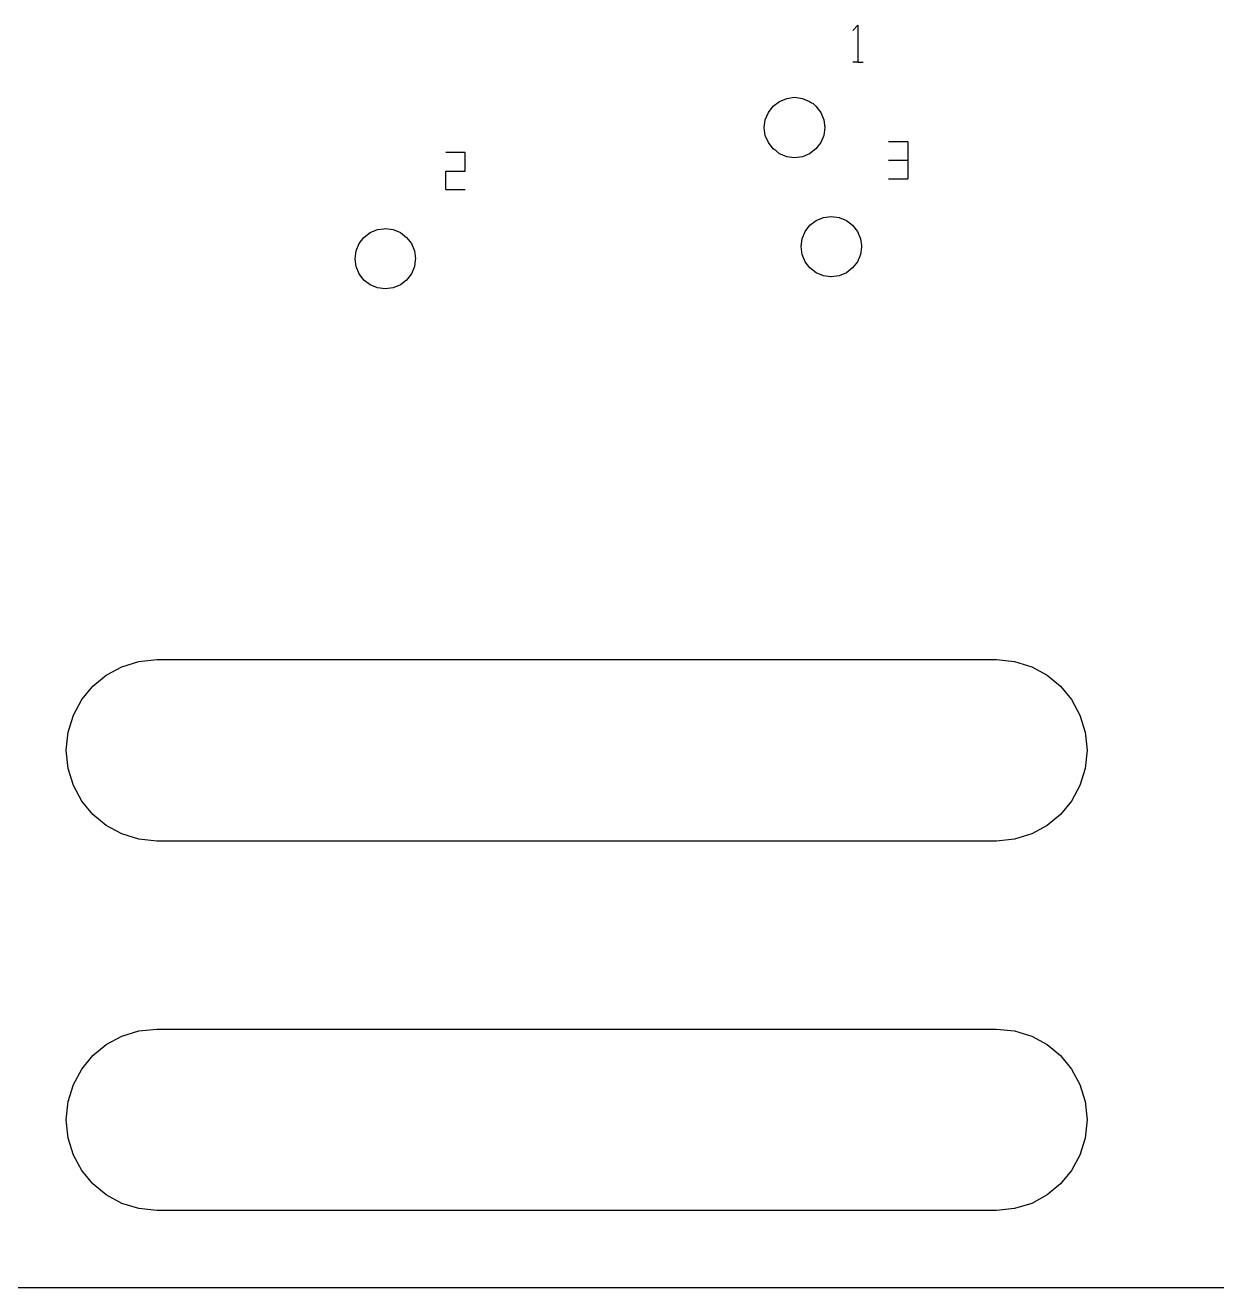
# Model space of a CAD drawing. Extents: x -200 to 421, y -75 to 295.
# Drawn here: x 278.8 to 349.7, y -73 to 2.2 of the extents above; entities that cross this region are included whole.
import ezdxf

# ---------------------------------------------------------------- set-up
doc = ezdxf.new("R2010")
doc.units = 0
doc.layers.add('EBENE_2', color=7, linetype='CONTINUOUS')

# ---------------------------------------------------------------- blocks, each defined once
blk = doc.blocks.new('BLOCK_2844')
at = {"layer": 'EBENE_2', "color": 7}
blk.add_lwpolyline([(414.614, -72.965), (263.814, -72.965)], dxfattribs=at)
blk = doc.blocks.new('BLOCK_2908')
at = {"layer": 'EBENE_2', "color": 7}
blk.add_lwpolyline([(301.485, -12.973), (301.112, -13.259)], dxfattribs=at)
blk = doc.blocks.new('BLOCK_2909')
at = {"layer": 'EBENE_2', "color": 7}
blk.add_lwpolyline([(301.771, -12.6), (301.485, -12.973)], dxfattribs=at)
blk = doc.blocks.new('BLOCK_2910')
at = {"layer": 'EBENE_2', "color": 7}
blk.add_lwpolyline([(299.312, -13.258), (298.939, -12.972)], dxfattribs=at)
blk = doc.blocks.new('BLOCK_2911')
at = {"layer": 'EBENE_2', "color": 7}
blk.add_lwpolyline([(298.653, -12.599), (298.474, -12.165)], dxfattribs=at)
blk = doc.blocks.new('BLOCK_2912')
at = {"layer": 'EBENE_2', "color": 7}
blk.add_lwpolyline([(299.747, -9.961), (300.133, -9.91)], dxfattribs=at)
blk = doc.blocks.new('BLOCK_2924')
at = {"layer": 'EBENE_2', "color": 7}
blk.add_lwpolyline([(326.328, -4.353), (326.148, -4.787)], dxfattribs=at)
blk = doc.blocks.new('BLOCK_2925')
at = {"layer": 'EBENE_2', "color": 7}
blk.add_lwpolyline([(326.148, -4.787), (325.862, -5.16)], dxfattribs=at)
blk = doc.blocks.new('BLOCK_2932')
at = {"layer": 'EBENE_2', "color": 7}
blk.add_lwpolyline([(323.316, -5.16), (323.03, -4.787)], dxfattribs=at)
blk = doc.blocks.new('BLOCK_2933')
at = {"layer": 'EBENE_2', "color": 7}
blk.add_lwpolyline([(323.03, -4.787), (322.85, -4.353)], dxfattribs=at)
blk = doc.blocks.new('BLOCK_2938')
at = {"layer": 'EBENE_2', "color": 7}
blk.add_lwpolyline([(298.474, -12.165), (298.412, -11.699)], dxfattribs=at)
blk = doc.blocks.new('BLOCK_2939')
at = {"layer": 'EBENE_2', "color": 7}
blk.add_lwpolyline([(299.312, -10.141), (299.747, -9.961)], dxfattribs=at)
blk = doc.blocks.new('BLOCK_2953')
at = {"layer": 'EBENE_2', "color": 7}
blk.add_lwpolyline([(300.678, -9.961), (301.112, -10.141)], dxfattribs=at)
blk = doc.blocks.new('BLOCK_2954')
at = {"layer": 'EBENE_2', "color": 7}
blk.add_lwpolyline([(300.213, -9.9), (300.678, -9.961)], dxfattribs=at)
blk = doc.blocks.new('BLOCK_2971')
at = {"layer": 'EBENE_2', "color": 7}
blk.add_lwpolyline([(303.827, -6.477), (304.977, -6.477)], dxfattribs=at)
blk = doc.blocks.new('BLOCK_2972')
at = {"layer": 'EBENE_2', "color": 7}
blk.add_lwpolyline([(303.827, -7.577), (304.977, -7.577)], dxfattribs=at)
blk = doc.blocks.new('BLOCK_2973')
at = {"layer": 'EBENE_2', "color": 7}
blk.add_lwpolyline([(304.977, -5.377), (303.827, -5.377)], dxfattribs=at)
blk = doc.blocks.new('BLOCK_2974')
at = {"layer": 'EBENE_2', "color": 7}
blk.add_lwpolyline([(303.827, -7.577), (303.827, -6.477)], dxfattribs=at)
blk = doc.blocks.new('BLOCK_2978')
at = {"layer": 'EBENE_2', "color": 7}
blk.add_lwpolyline([(302.002, -11.775), (301.951, -12.166)], dxfattribs=at)
blk = doc.blocks.new('BLOCK_2988')
at = {"layer": 'EBENE_2', "color": 7}
blk.add_lwpolyline([(322.85, -4.353), (322.789, -3.887)], dxfattribs=at)
blk = doc.blocks.new('BLOCK_2989')
at = {"layer": 'EBENE_2', "color": 7}
blk.add_lwpolyline([(326.148, -2.987), (326.328, -3.421)], dxfattribs=at)
blk = doc.blocks.new('BLOCK_3000')
at = {"layer": 'EBENE_2', "color": 7}
blk.add_lwpolyline([(325.489, -2.328), (325.599, -2.413)], dxfattribs=at)
blk = doc.blocks.new('BLOCK_3003')
at = {"layer": 'EBENE_2', "color": 7}
blk.add_lwpolyline([(301.112, -10.141), (301.485, -10.427)], dxfattribs=at)
blk = doc.blocks.new('BLOCK_3004')
at = {"layer": 'EBENE_2', "color": 7}
blk.add_lwpolyline([(328.358, 0.004), (328.679, 0.004)], dxfattribs=at)
blk = doc.blocks.new('BLOCK_3005')
at = {"layer": 'EBENE_2', "color": 7}
blk.add_lwpolyline([(328.358, 2.204), (328.058, 1.894)], dxfattribs=at)
blk = doc.blocks.new('BLOCK_3006')
at = {"layer": 'EBENE_2', "color": 7}
blk.add_lwpolyline([(328.358, 0.004), (328.058, 0.004)], dxfattribs=at)
blk = doc.blocks.new('BLOCK_3007')
at = {"layer": 'EBENE_2', "color": 7}
blk.add_lwpolyline([(328.358, 2.204), (328.358, 0.004)], dxfattribs=at)
blk = doc.blocks.new('BLOCK_3015')
at = {"layer": 'EBENE_2', "color": 7}
blk.add_lwpolyline([(323.316, -2.614), (323.689, -2.328)], dxfattribs=at)
blk = doc.blocks.new('BLOCK_3027')
at = {"layer": 'EBENE_2', "color": 7}
blk.add_lwpolyline([(301.112, -13.259), (300.678, -13.438)], dxfattribs=at)
blk = doc.blocks.new('BLOCK_3028')
at = {"layer": 'EBENE_2', "color": 7}
blk.add_lwpolyline([(300.678, -13.438), (300.212, -13.5)], dxfattribs=at)
blk = doc.blocks.new('BLOCK_3029')
at = {"layer": 'EBENE_2', "color": 7}
blk.add_lwpolyline([(300.212, -13.5), (299.746, -13.438)], dxfattribs=at)
blk = doc.blocks.new('BLOCK_3031')
at = {"layer": 'EBENE_2', "color": 7}
blk.add_lwpolyline([(298.412, -11.699), (298.474, -11.233)], dxfattribs=at)
blk = doc.blocks.new('BLOCK_3032')
at = {"layer": 'EBENE_2', "color": 7}
blk.add_lwpolyline([(299.746, -13.438), (299.312, -13.258)], dxfattribs=at)
blk = doc.blocks.new('BLOCK_3033')
at = {"layer": 'EBENE_2', "color": 7}
blk.add_lwpolyline([(300.133, -9.91), (300.213, -9.9)], dxfattribs=at)
blk = doc.blocks.new('BLOCK_3037')
at = {"layer": 'EBENE_2', "color": 7}
blk.add_lwpolyline([(298.94, -10.427), (299.312, -10.141)], dxfattribs=at)
blk = doc.blocks.new('BLOCK_3038')
at = {"layer": 'EBENE_2', "color": 7}
blk.add_lwpolyline([(298.654, -10.799), (298.94, -10.427)], dxfattribs=at)
blk = doc.blocks.new('BLOCK_3039')
at = {"layer": 'EBENE_2', "color": 7}
blk.add_lwpolyline([(298.474, -11.233), (298.654, -10.799)], dxfattribs=at)
blk = doc.blocks.new('BLOCK_3040')
at = {"layer": 'EBENE_2', "color": 7}
blk.add_lwpolyline([(324.123, -2.148), (324.589, -2.087)], dxfattribs=at)
blk = doc.blocks.new('BLOCK_3041')
at = {"layer": 'EBENE_2', "color": 7}
blk.add_lwpolyline([(324.589, -2.087), (325.055, -2.148)], dxfattribs=at)
blk = doc.blocks.new('BLOCK_3042')
at = {"layer": 'EBENE_2', "color": 7}
blk.add_lwpolyline([(323.689, -2.328), (324.123, -2.148)], dxfattribs=at)
blk = doc.blocks.new('BLOCK_3043')
at = {"layer": 'EBENE_2', "color": 7}
blk.add_lwpolyline([(323.03, -2.987), (323.316, -2.614)], dxfattribs=at)
blk = doc.blocks.new('BLOCK_3047')
at = {"layer": 'EBENE_2', "color": 7}
blk.add_lwpolyline([(325.055, -5.626), (324.589, -5.687)], dxfattribs=at)
blk = doc.blocks.new('BLOCK_3048')
at = {"layer": 'EBENE_2', "color": 7}
blk.add_lwpolyline([(324.589, -5.687), (324.123, -5.626)], dxfattribs=at)
blk = doc.blocks.new('BLOCK_3055')
at = {"layer": 'EBENE_2', "color": 7}
blk.add_lwpolyline([(304.977, -6.477), (304.977, -5.377)], dxfattribs=at)
blk = doc.blocks.new('BLOCK_3067')
at = {"layer": 'EBENE_2', "color": 7}
blk.add_lwpolyline([(322.85, -3.421), (323.03, -2.987)], dxfattribs=at)
blk = doc.blocks.new('BLOCK_3068')
at = {"layer": 'EBENE_2', "color": 7}
blk.add_lwpolyline([(322.789, -3.887), (322.85, -3.421)], dxfattribs=at)
blk = doc.blocks.new('BLOCK_3075')
at = {"layer": 'EBENE_2', "color": 7}
blk.add_lwpolyline([(298.939, -12.972), (298.653, -12.599)], dxfattribs=at)
blk = doc.blocks.new('BLOCK_3079')
at = {"layer": 'EBENE_2', "color": 7}
blk.add_lwpolyline([(325.862, -5.16), (325.489, -5.446)], dxfattribs=at)
blk = doc.blocks.new('BLOCK_3080')
at = {"layer": 'EBENE_2', "color": 7}
blk.add_lwpolyline([(325.489, -5.446), (325.055, -5.626)], dxfattribs=at)
blk = doc.blocks.new('BLOCK_3087')
at = {"layer": 'EBENE_2', "color": 7}
blk.add_lwpolyline([(301.951, -12.166), (301.771, -12.6)], dxfattribs=at)
blk = doc.blocks.new('BLOCK_3088')
at = {"layer": 'EBENE_2', "color": 7}
blk.add_lwpolyline([(302.012, -11.7), (302.002, -11.775)], dxfattribs=at)
blk = doc.blocks.new('BLOCK_3089')
at = {"layer": 'EBENE_2', "color": 7}
blk.add_lwpolyline([(324.123, -5.626), (323.763, -5.477)], dxfattribs=at)
blk = doc.blocks.new('BLOCK_3090')
at = {"layer": 'EBENE_2', "color": 7}
blk.add_lwpolyline([(323.689, -5.446), (323.501, -5.275)], dxfattribs=at)
blk = doc.blocks.new('BLOCK_3097')
at = {"layer": 'EBENE_2', "color": 7}
blk.add_lwpolyline([(326.328, -3.421), (326.389, -3.887)], dxfattribs=at)
blk = doc.blocks.new('BLOCK_3098')
at = {"layer": 'EBENE_2', "color": 7}
blk.add_lwpolyline([(326.389, -3.887), (326.328, -4.353)], dxfattribs=at)
blk = doc.blocks.new('BLOCK_3107')
at = {"layer": 'EBENE_2', "color": 7}
blk.add_lwpolyline([(301.951, -11.234), (302.012, -11.7)], dxfattribs=at)
blk = doc.blocks.new('BLOCK_3108')
at = {"layer": 'EBENE_2', "color": 7}
blk.add_lwpolyline([(301.771, -10.8), (301.951, -11.234)], dxfattribs=at)
blk = doc.blocks.new('BLOCK_3109')
at = {"layer": 'EBENE_2', "color": 7}
blk.add_lwpolyline([(301.485, -10.427), (301.771, -10.8)], dxfattribs=at)
blk = doc.blocks.new('BLOCK_3135')
at = {"layer": 'EBENE_2', "color": 7}
blk.add_lwpolyline([(325.055, -2.148), (325.489, -2.328)], dxfattribs=at)
blk = doc.blocks.new('BLOCK_3136')
at = {"layer": 'EBENE_2', "color": 7}
blk.add_lwpolyline([(325.862, -2.614), (326.148, -2.987)], dxfattribs=at)
blk = doc.blocks.new('BLOCK_3140')
at = {"layer": 'EBENE_2', "color": 7}
blk.add_lwpolyline([(325.674, -2.444), (325.862, -2.614)], dxfattribs=at)
blk = doc.blocks.new('BLOCK_3141')
at = {"layer": 'EBENE_2', "color": 7}
blk.add_lwpolyline([(325.599, -2.413), (325.674, -2.444)], dxfattribs=at)
blk = doc.blocks.new('BLOCK_3148')
at = {"layer": 'EBENE_2', "color": 7}
blk.add_lwpolyline([(323.763, -5.477), (323.689, -5.446)], dxfattribs=at)
blk = doc.blocks.new('BLOCK_3149')
at = {"layer": 'EBENE_2', "color": 7}
blk.add_lwpolyline([(323.501, -5.275), (323.316, -5.16)], dxfattribs=at)
blk = doc.blocks.new('BLOCK_3208')
at = {"layer": 'EBENE_2', "color": 7}
blk.add_lwpolyline([(325.878, -12.535), (325.505, -12.249)], dxfattribs=at)
blk = doc.blocks.new('BLOCK_3209')
at = {"layer": 'EBENE_2', "color": 7}
blk.add_lwpolyline([(325.219, -10.076), (325.505, -9.703)], dxfattribs=at)
blk = doc.blocks.new('BLOCK_3210')
at = {"layer": 'EBENE_2', "color": 7}
blk.add_lwpolyline([(328.517, -10.51), (328.571, -10.919)], dxfattribs=at)
blk = doc.blocks.new('BLOCK_3211')
at = {"layer": 'EBENE_2', "color": 7}
blk.add_lwpolyline([(328.571, -10.919), (328.578, -10.976)], dxfattribs=at)
blk = doc.blocks.new('BLOCK_3212')
at = {"layer": 'EBENE_2', "color": 7}
blk.add_lwpolyline([(327.244, -9.237), (327.678, -9.417)], dxfattribs=at)
blk = doc.blocks.new('BLOCK_3213')
at = {"layer": 'EBENE_2', "color": 7}
blk.add_lwpolyline([(324.978, -10.976), (325.039, -10.51)], dxfattribs=at)
blk = doc.blocks.new('BLOCK_3214')
at = {"layer": 'EBENE_2', "color": 7}
blk.add_lwpolyline([(325.878, -9.417), (326.312, -9.237)], dxfattribs=at)
blk = doc.blocks.new('BLOCK_3215')
at = {"layer": 'EBENE_2', "color": 7}
blk.add_lwpolyline([(325.505, -12.249), (325.219, -11.876)], dxfattribs=at)
blk = doc.blocks.new('BLOCK_3216')
at = {"layer": 'EBENE_2', "color": 7}
blk.add_lwpolyline([(328.337, -11.876), (328.051, -12.249)], dxfattribs=at)
blk = doc.blocks.new('BLOCK_3217')
at = {"layer": 'EBENE_2', "color": 7}
blk.add_lwpolyline([(326.312, -12.715), (325.878, -12.535)], dxfattribs=at)
blk = doc.blocks.new('BLOCK_3218')
at = {"layer": 'EBENE_2', "color": 7}
blk.add_lwpolyline([(325.505, -9.703), (325.878, -9.417)], dxfattribs=at)
blk = doc.blocks.new('BLOCK_3219')
at = {"layer": 'EBENE_2', "color": 7}
blk.add_lwpolyline([(328.337, -10.076), (328.517, -10.51)], dxfattribs=at)
blk = doc.blocks.new('BLOCK_3220')
at = {"layer": 'EBENE_2', "color": 7}
blk.add_lwpolyline([(325.039, -11.442), (324.978, -10.976)], dxfattribs=at)
blk = doc.blocks.new('BLOCK_3221')
at = {"layer": 'EBENE_2', "color": 7}
blk.add_lwpolyline([(325.039, -10.51), (325.219, -10.076)], dxfattribs=at)
blk = doc.blocks.new('BLOCK_3222')
at = {"layer": 'EBENE_2', "color": 7}
blk.add_lwpolyline([(326.778, -9.176), (327.244, -9.237)], dxfattribs=at)
blk = doc.blocks.new('BLOCK_3223')
at = {"layer": 'EBENE_2', "color": 7}
blk.add_lwpolyline([(327.244, -12.715), (326.778, -12.776)], dxfattribs=at)
blk = doc.blocks.new('BLOCK_3224')
at = {"layer": 'EBENE_2', "color": 7}
blk.add_lwpolyline([(326.312, -9.237), (326.778, -9.176)], dxfattribs=at)
blk = doc.blocks.new('BLOCK_3225')
at = {"layer": 'EBENE_2', "color": 7}
blk.add_lwpolyline([(328.051, -12.249), (327.678, -12.535)], dxfattribs=at)
blk = doc.blocks.new('BLOCK_3226')
at = {"layer": 'EBENE_2', "color": 7}
blk.add_lwpolyline([(327.678, -12.535), (327.244, -12.715)], dxfattribs=at)
blk = doc.blocks.new('BLOCK_3227')
at = {"layer": 'EBENE_2', "color": 7}
blk.add_lwpolyline([(325.219, -11.876), (325.039, -11.442)], dxfattribs=at)
blk = doc.blocks.new('BLOCK_3228')
at = {"layer": 'EBENE_2', "color": 7}
blk.add_lwpolyline([(328.517, -11.442), (328.337, -11.876)], dxfattribs=at)
blk = doc.blocks.new('BLOCK_3229')
at = {"layer": 'EBENE_2', "color": 7}
blk.add_lwpolyline([(326.723, -12.769), (326.312, -12.715)], dxfattribs=at)
blk = doc.blocks.new('BLOCK_3230')
at = {"layer": 'EBENE_2', "color": 7}
blk.add_lwpolyline([(327.678, -9.417), (328.051, -9.703)], dxfattribs=at)
blk = doc.blocks.new('BLOCK_3231')
at = {"layer": 'EBENE_2', "color": 7}
blk.add_lwpolyline([(328.051, -9.703), (328.337, -10.076)], dxfattribs=at)
blk = doc.blocks.new('BLOCK_3232')
at = {"layer": 'EBENE_2', "color": 7}
blk.add_lwpolyline([(326.778, -12.776), (326.723, -12.769)], dxfattribs=at)
blk = doc.blocks.new('BLOCK_3233')
at = {"layer": 'EBENE_2', "color": 7}
blk.add_lwpolyline([(328.578, -10.976), (328.573, -11.016)], dxfattribs=at)
blk = doc.blocks.new('BLOCK_3234')
at = {"layer": 'EBENE_2', "color": 7}
blk.add_lwpolyline([(328.573, -11.016), (328.517, -11.442)], dxfattribs=at)
blk = doc.blocks.new('BLOCK_3278')
at = {"layer": 'EBENE_2', "color": 7}
blk.add_lwpolyline([(331.334, -4.735), (331.334, -5.835)], dxfattribs=at)
blk = doc.blocks.new('BLOCK_3279')
at = {"layer": 'EBENE_2', "color": 7}
blk.add_lwpolyline([(331.334, -4.735), (330.184, -4.735)], dxfattribs=at)
blk = doc.blocks.new('BLOCK_3280')
at = {"layer": 'EBENE_2', "color": 7}
blk.add_lwpolyline([(331.334, -5.835), (331.334, -6.935)], dxfattribs=at)
blk = doc.blocks.new('BLOCK_3281')
at = {"layer": 'EBENE_2', "color": 7}
blk.add_lwpolyline([(330.184, -6.935), (331.334, -6.935)], dxfattribs=at)
blk = doc.blocks.new('BLOCK_3282')
at = {"layer": 'EBENE_2', "color": 7}
blk.add_lwpolyline([(330.184, -5.835), (331.334, -5.835)], dxfattribs=at)
blk = doc.blocks.new('BLOCK_3351')
at = {"layer": 'EBENE_2', "color": 7}
blk.add_lwpolyline([(281.324, -64.054), (281.214, -62.966)], dxfattribs=at)
blk = doc.blocks.new('BLOCK_3352')
at = {"layer": 'EBENE_2', "color": 7}
blk.add_lwpolyline([(281.638, -65.068), (281.324, -64.054)], dxfattribs=at)
blk = doc.blocks.new('BLOCK_3353')
at = {"layer": 'EBENE_2', "color": 7}
blk.add_lwpolyline([(282.136, -65.985), (281.638, -65.068)], dxfattribs=at)
blk = doc.blocks.new('BLOCK_3354')
at = {"layer": 'EBENE_2', "color": 7}
blk.add_lwpolyline([(282.796, -66.784), (282.136, -65.985)], dxfattribs=at)
blk = doc.blocks.new('BLOCK_3355')
at = {"layer": 'EBENE_2', "color": 7}
blk.add_lwpolyline([(283.595, -67.443), (282.796, -66.784)], dxfattribs=at)
blk = doc.blocks.new('BLOCK_3356')
at = {"layer": 'EBENE_2', "color": 7}
blk.add_lwpolyline([(284.512, -67.941), (283.595, -67.443)], dxfattribs=at)
blk = doc.blocks.new('BLOCK_3357')
at = {"layer": 'EBENE_2', "color": 7}
blk.add_lwpolyline([(285.526, -68.256), (284.512, -67.941)], dxfattribs=at)
blk = doc.blocks.new('BLOCK_3358')
at = {"layer": 'EBENE_2', "color": 7}
blk.add_lwpolyline([(286.614, -68.366), (285.526, -68.256)], dxfattribs=at)
blk = doc.blocks.new('BLOCK_3359')
at = {"layer": 'EBENE_2', "color": 7}
blk.add_lwpolyline([(336.614, -68.366), (286.614, -68.366)], dxfattribs=at)
blk = doc.blocks.new('BLOCK_3360')
at = {"layer": 'EBENE_2', "color": 7}
blk.add_lwpolyline([(337.702, -68.256), (336.614, -68.366)], dxfattribs=at)
blk = doc.blocks.new('BLOCK_3361')
at = {"layer": 'EBENE_2', "color": 7}
blk.add_lwpolyline([(338.716, -67.941), (337.702, -68.256)], dxfattribs=at)
blk = doc.blocks.new('BLOCK_3362')
at = {"layer": 'EBENE_2', "color": 7}
blk.add_lwpolyline([(339.633, -67.443), (338.716, -67.941)], dxfattribs=at)
blk = doc.blocks.new('BLOCK_3363')
at = {"layer": 'EBENE_2', "color": 7}
blk.add_lwpolyline([(340.432, -66.784), (339.633, -67.443)], dxfattribs=at)
blk = doc.blocks.new('BLOCK_3364')
at = {"layer": 'EBENE_2', "color": 7}
blk.add_lwpolyline([(341.092, -65.985), (340.432, -66.784)], dxfattribs=at)
blk = doc.blocks.new('BLOCK_3365')
at = {"layer": 'EBENE_2', "color": 7}
blk.add_lwpolyline([(341.59, -65.068), (341.092, -65.985)], dxfattribs=at)
blk = doc.blocks.new('BLOCK_3366')
at = {"layer": 'EBENE_2', "color": 7}
blk.add_lwpolyline([(341.904, -64.054), (341.59, -65.068)], dxfattribs=at)
blk = doc.blocks.new('BLOCK_3367')
at = {"layer": 'EBENE_2', "color": 7}
blk.add_lwpolyline([(342.014, -62.966), (341.904, -64.054)], dxfattribs=at)
blk = doc.blocks.new('BLOCK_3368')
at = {"layer": 'EBENE_2', "color": 7}
blk.add_lwpolyline([(341.904, -61.877), (342.014, -62.966)], dxfattribs=at)
blk = doc.blocks.new('BLOCK_3369')
at = {"layer": 'EBENE_2', "color": 7}
blk.add_lwpolyline([(341.59, -60.864), (341.904, -61.877)], dxfattribs=at)
blk = doc.blocks.new('BLOCK_3370')
at = {"layer": 'EBENE_2', "color": 7}
blk.add_lwpolyline([(341.092, -59.947), (341.59, -60.864)], dxfattribs=at)
blk = doc.blocks.new('BLOCK_3371')
at = {"layer": 'EBENE_2', "color": 7}
blk.add_lwpolyline([(340.432, -59.147), (341.092, -59.947)], dxfattribs=at)
blk = doc.blocks.new('BLOCK_3372')
at = {"layer": 'EBENE_2', "color": 7}
blk.add_lwpolyline([(339.633, -58.488), (340.432, -59.147)], dxfattribs=at)
blk = doc.blocks.new('BLOCK_3373')
at = {"layer": 'EBENE_2', "color": 7}
blk.add_lwpolyline([(338.716, -57.99), (339.633, -58.488)], dxfattribs=at)
blk = doc.blocks.new('BLOCK_3374')
at = {"layer": 'EBENE_2', "color": 7}
blk.add_lwpolyline([(337.702, -57.675), (338.716, -57.99)], dxfattribs=at)
blk = doc.blocks.new('BLOCK_3375')
at = {"layer": 'EBENE_2', "color": 7}
blk.add_lwpolyline([(336.614, -57.566), (337.702, -57.675)], dxfattribs=at)
blk = doc.blocks.new('BLOCK_3376')
at = {"layer": 'EBENE_2', "color": 7}
blk.add_lwpolyline([(286.614, -57.566), (336.614, -57.566)], dxfattribs=at)
blk = doc.blocks.new('BLOCK_3377')
at = {"layer": 'EBENE_2', "color": 7}
blk.add_lwpolyline([(285.526, -57.675), (286.614, -57.566)], dxfattribs=at)
blk = doc.blocks.new('BLOCK_3378')
at = {"layer": 'EBENE_2', "color": 7}
blk.add_lwpolyline([(284.512, -57.99), (285.526, -57.675)], dxfattribs=at)
blk = doc.blocks.new('BLOCK_3379')
at = {"layer": 'EBENE_2', "color": 7}
blk.add_lwpolyline([(283.595, -58.488), (284.512, -57.99)], dxfattribs=at)
blk = doc.blocks.new('BLOCK_3380')
at = {"layer": 'EBENE_2', "color": 7}
blk.add_lwpolyline([(282.796, -59.147), (283.595, -58.488)], dxfattribs=at)
blk = doc.blocks.new('BLOCK_3381')
at = {"layer": 'EBENE_2', "color": 7}
blk.add_lwpolyline([(282.136, -59.947), (282.796, -59.147)], dxfattribs=at)
blk = doc.blocks.new('BLOCK_3382')
at = {"layer": 'EBENE_2', "color": 7}
blk.add_lwpolyline([(281.638, -60.864), (282.136, -59.947)], dxfattribs=at)
blk = doc.blocks.new('BLOCK_3383')
at = {"layer": 'EBENE_2', "color": 7}
blk.add_lwpolyline([(281.324, -61.877), (281.638, -60.864)], dxfattribs=at)
blk = doc.blocks.new('BLOCK_3384')
at = {"layer": 'EBENE_2', "color": 7}
blk.add_lwpolyline([(281.214, -62.966), (281.324, -61.877)], dxfattribs=at)
blk = doc.blocks.new('BLOCK_3385')
at = {"layer": 'EBENE_2', "color": 7}
blk.add_lwpolyline([(286.614, -35.566), (336.614, -35.566)], dxfattribs=at)
blk = doc.blocks.new('BLOCK_3386')
at = {"layer": 'EBENE_2', "color": 7}
blk.add_lwpolyline([(285.526, -35.675), (286.614, -35.566)], dxfattribs=at)
blk = doc.blocks.new('BLOCK_3387')
at = {"layer": 'EBENE_2', "color": 7}
blk.add_lwpolyline([(284.512, -35.99), (285.526, -35.675)], dxfattribs=at)
blk = doc.blocks.new('BLOCK_3388')
at = {"layer": 'EBENE_2', "color": 7}
blk.add_lwpolyline([(283.595, -36.488), (284.512, -35.99)], dxfattribs=at)
blk = doc.blocks.new('BLOCK_3389')
at = {"layer": 'EBENE_2', "color": 7}
blk.add_lwpolyline([(282.796, -37.147), (283.595, -36.488)], dxfattribs=at)
blk = doc.blocks.new('BLOCK_3390')
at = {"layer": 'EBENE_2', "color": 7}
blk.add_lwpolyline([(282.136, -37.947), (282.796, -37.147)], dxfattribs=at)
blk = doc.blocks.new('BLOCK_3391')
at = {"layer": 'EBENE_2', "color": 7}
blk.add_lwpolyline([(281.638, -38.864), (282.136, -37.947)], dxfattribs=at)
blk = doc.blocks.new('BLOCK_3392')
at = {"layer": 'EBENE_2', "color": 7}
blk.add_lwpolyline([(281.324, -39.877), (281.638, -38.864)], dxfattribs=at)
blk = doc.blocks.new('BLOCK_3393')
at = {"layer": 'EBENE_2', "color": 7}
blk.add_lwpolyline([(281.214, -40.966), (281.324, -39.877)], dxfattribs=at)
blk = doc.blocks.new('BLOCK_3394')
at = {"layer": 'EBENE_2', "color": 7}
blk.add_lwpolyline([(281.324, -42.054), (281.214, -40.966)], dxfattribs=at)
blk = doc.blocks.new('BLOCK_3395')
at = {"layer": 'EBENE_2', "color": 7}
blk.add_lwpolyline([(281.638, -43.068), (281.324, -42.054)], dxfattribs=at)
blk = doc.blocks.new('BLOCK_3396')
at = {"layer": 'EBENE_2', "color": 7}
blk.add_lwpolyline([(282.136, -43.985), (281.638, -43.068)], dxfattribs=at)
blk = doc.blocks.new('BLOCK_3397')
at = {"layer": 'EBENE_2', "color": 7}
blk.add_lwpolyline([(282.796, -44.784), (282.136, -43.985)], dxfattribs=at)
blk = doc.blocks.new('BLOCK_3398')
at = {"layer": 'EBENE_2', "color": 7}
blk.add_lwpolyline([(283.595, -45.443), (282.796, -44.784)], dxfattribs=at)
blk = doc.blocks.new('BLOCK_3399')
at = {"layer": 'EBENE_2', "color": 7}
blk.add_lwpolyline([(284.512, -45.941), (283.595, -45.443)], dxfattribs=at)
blk = doc.blocks.new('BLOCK_3400')
at = {"layer": 'EBENE_2', "color": 7}
blk.add_lwpolyline([(285.526, -46.256), (284.512, -45.941)], dxfattribs=at)
blk = doc.blocks.new('BLOCK_3401')
at = {"layer": 'EBENE_2', "color": 7}
blk.add_lwpolyline([(286.614, -46.366), (285.526, -46.256)], dxfattribs=at)
blk = doc.blocks.new('BLOCK_3402')
at = {"layer": 'EBENE_2', "color": 7}
blk.add_lwpolyline([(336.614, -46.366), (286.614, -46.366)], dxfattribs=at)
blk = doc.blocks.new('BLOCK_3403')
at = {"layer": 'EBENE_2', "color": 7}
blk.add_lwpolyline([(337.702, -46.256), (336.614, -46.366)], dxfattribs=at)
blk = doc.blocks.new('BLOCK_3404')
at = {"layer": 'EBENE_2', "color": 7}
blk.add_lwpolyline([(338.716, -45.941), (337.702, -46.256)], dxfattribs=at)
blk = doc.blocks.new('BLOCK_3405')
at = {"layer": 'EBENE_2', "color": 7}
blk.add_lwpolyline([(339.633, -45.443), (338.716, -45.941)], dxfattribs=at)
blk = doc.blocks.new('BLOCK_3406')
at = {"layer": 'EBENE_2', "color": 7}
blk.add_lwpolyline([(340.432, -44.784), (339.633, -45.443)], dxfattribs=at)
blk = doc.blocks.new('BLOCK_3407')
at = {"layer": 'EBENE_2', "color": 7}
blk.add_lwpolyline([(341.092, -43.985), (340.432, -44.784)], dxfattribs=at)
blk = doc.blocks.new('BLOCK_3408')
at = {"layer": 'EBENE_2', "color": 7}
blk.add_lwpolyline([(341.59, -43.068), (341.092, -43.985)], dxfattribs=at)
blk = doc.blocks.new('BLOCK_3409')
at = {"layer": 'EBENE_2', "color": 7}
blk.add_lwpolyline([(341.904, -42.054), (341.59, -43.068)], dxfattribs=at)
blk = doc.blocks.new('BLOCK_3410')
at = {"layer": 'EBENE_2', "color": 7}
blk.add_lwpolyline([(342.014, -40.966), (341.904, -42.054)], dxfattribs=at)
blk = doc.blocks.new('BLOCK_3411')
at = {"layer": 'EBENE_2', "color": 7}
blk.add_lwpolyline([(341.904, -39.877), (342.014, -40.966)], dxfattribs=at)
blk = doc.blocks.new('BLOCK_3412')
at = {"layer": 'EBENE_2', "color": 7}
blk.add_lwpolyline([(341.59, -38.864), (341.904, -39.877)], dxfattribs=at)
blk = doc.blocks.new('BLOCK_3413')
at = {"layer": 'EBENE_2', "color": 7}
blk.add_lwpolyline([(341.092, -37.947), (341.59, -38.864)], dxfattribs=at)
blk = doc.blocks.new('BLOCK_3414')
at = {"layer": 'EBENE_2', "color": 7}
blk.add_lwpolyline([(340.432, -37.147), (341.092, -37.947)], dxfattribs=at)
blk = doc.blocks.new('BLOCK_3415')
at = {"layer": 'EBENE_2', "color": 7}
blk.add_lwpolyline([(339.633, -36.488), (340.432, -37.147)], dxfattribs=at)
blk = doc.blocks.new('BLOCK_3416')
at = {"layer": 'EBENE_2', "color": 7}
blk.add_lwpolyline([(338.716, -35.99), (339.633, -36.488)], dxfattribs=at)
blk = doc.blocks.new('BLOCK_3417')
at = {"layer": 'EBENE_2', "color": 7}
blk.add_lwpolyline([(337.702, -35.675), (338.716, -35.99)], dxfattribs=at)
blk = doc.blocks.new('BLOCK_3418')
at = {"layer": 'EBENE_2', "color": 7}
blk.add_lwpolyline([(336.614, -35.566), (337.702, -35.675)], dxfattribs=at)

msp = doc.modelspace()

# ---------------------------------------------------------------- block references
at = {"layer": 'EBENE_2'}
for name in ['BLOCK_3005', 'BLOCK_3007', 'BLOCK_3006', 'BLOCK_3004', 'BLOCK_3042', 'BLOCK_3040', 'BLOCK_3041', 'BLOCK_3135', 'BLOCK_3067', 'BLOCK_3043', 'BLOCK_3015', 'BLOCK_3000', 'BLOCK_3141', 'BLOCK_3140', 'BLOCK_3136', 'BLOCK_2989', 'BLOCK_3068', 'BLOCK_3097', 'BLOCK_2988', 'BLOCK_2933', 'BLOCK_2924', 'BLOCK_3098', 'BLOCK_2932', 'BLOCK_3149', 'BLOCK_3079', 'BLOCK_2925', 'BLOCK_3279', 'BLOCK_3278', 'BLOCK_2973', 'BLOCK_3055', 'BLOCK_3090', 'BLOCK_3148', 'BLOCK_3089', 'BLOCK_3048', 'BLOCK_3047', 'BLOCK_3080', 'BLOCK_3282', 'BLOCK_3280', 'BLOCK_2971', 'BLOCK_2974', 'BLOCK_3281', 'BLOCK_2972', 'BLOCK_3209', 'BLOCK_3218', 'BLOCK_3214', 'BLOCK_3224', 'BLOCK_3222', 'BLOCK_3212', 'BLOCK_3230', 'BLOCK_3231', 'BLOCK_3038', 'BLOCK_3037', 'BLOCK_2939', 'BLOCK_2912', 'BLOCK_3033', 'BLOCK_2954', 'BLOCK_2953', 'BLOCK_3003', 'BLOCK_3109', 'BLOCK_3213', 'BLOCK_3221', 'BLOCK_3219', 'BLOCK_3210', 'BLOCK_3031', 'BLOCK_3039', 'BLOCK_3108', 'BLOCK_3107', 'BLOCK_3220', 'BLOCK_3234', 'BLOCK_3211', 'BLOCK_3233', 'BLOCK_2938', 'BLOCK_2978', 'BLOCK_3088', 'BLOCK_3227', 'BLOCK_3215', 'BLOCK_3216', 'BLOCK_3228', 'BLOCK_2911', 'BLOCK_3075', 'BLOCK_2909', 'BLOCK_3087', 'BLOCK_3208', 'BLOCK_3217', 'BLOCK_3229', 'BLOCK_3232', 'BLOCK_3223', 'BLOCK_3226', 'BLOCK_3225', 'BLOCK_2910', 'BLOCK_3032', 'BLOCK_3029', 'BLOCK_3028', 'BLOCK_3027', 'BLOCK_2908', 'BLOCK_3388', 'BLOCK_3387', 'BLOCK_3386', 'BLOCK_3385', 'BLOCK_3418', 'BLOCK_3417', 'BLOCK_3416', 'BLOCK_3389', 'BLOCK_3415', 'BLOCK_3390', 'BLOCK_3414', 'BLOCK_3391', 'BLOCK_3413', 'BLOCK_3392', 'BLOCK_3412', 'BLOCK_3393', 'BLOCK_3411', 'BLOCK_3394', 'BLOCK_3410', 'BLOCK_3395', 'BLOCK_3409', 'BLOCK_3396', 'BLOCK_3408', 'BLOCK_3397', 'BLOCK_3407', 'BLOCK_3398', 'BLOCK_3406', 'BLOCK_3399', 'BLOCK_3405', 'BLOCK_3400', 'BLOCK_3401', 'BLOCK_3402', 'BLOCK_3403', 'BLOCK_3404', 'BLOCK_3378', 'BLOCK_3377', 'BLOCK_3376', 'BLOCK_3375', 'BLOCK_3374', 'BLOCK_3380', 'BLOCK_3379', 'BLOCK_3373', 'BLOCK_3372', 'BLOCK_3381', 'BLOCK_3371', 'BLOCK_3382', 'BLOCK_3370', 'BLOCK_3383', 'BLOCK_3369', 'BLOCK_3384', 'BLOCK_3368', 'BLOCK_3351', 'BLOCK_3367', 'BLOCK_3352', 'BLOCK_3366', 'BLOCK_3353', 'BLOCK_3365', 'BLOCK_3354', 'BLOCK_3364', 'BLOCK_3355', 'BLOCK_3363', 'BLOCK_3356', 'BLOCK_3362', 'BLOCK_3357', 'BLOCK_3358', 'BLOCK_3359', 'BLOCK_3360', 'BLOCK_3361', 'BLOCK_2844']:
    msp.add_blockref(name, (0, 0), dxfattribs=at)

doc.saveas('drawing.dxf')
